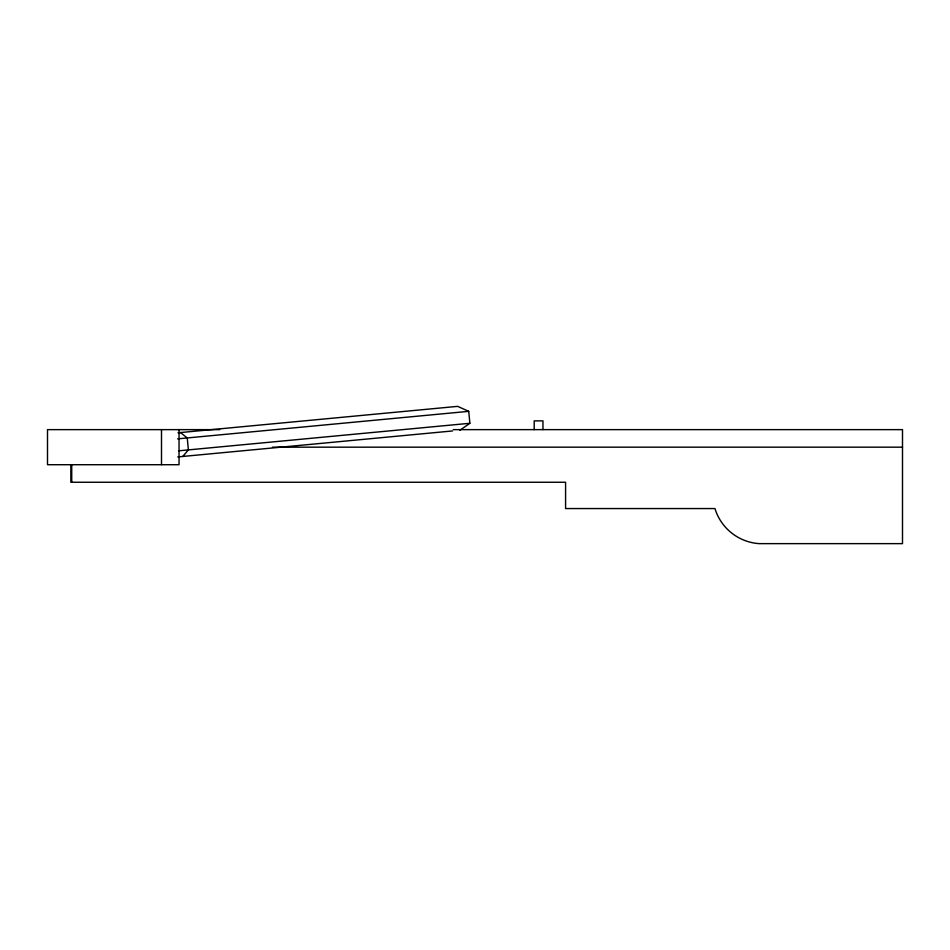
<?xml version="1.0" encoding="UTF-8"?>
<svg xmlns="http://www.w3.org/2000/svg" width="950" height="950" viewBox="0 0 950 950"><rect width="100%" height="100%" fill="white"/><g stroke="black" fill="none" stroke-linecap="round" stroke-linejoin="round"><path stroke-width="1.43" d="M182.744 456.451L188.385 449.896L187.257 437.95L180.488 432.559M459.907 430.255L469.87 423.284L468.742 411.338L457.651 406.363L178.006 432.796M177.602 438.864L468.742 411.338M178.731 450.811L469.87 423.284M177.781 456.926L452.568 430.944M219.711 429.637L47.5 429.637L47.5 464.716L179.039 464.716L179.039 429.637M453.316 429.637L902.5 429.637L902.5 543.638L759.097 543.638A49.697 49.697 0 0 1 714.958 508.559L565.582 508.559L565.582 482.256L70.846 482.256L70.846 464.716M272.46 447.177L902.5 447.177M542.961 429.637L542.961 420.874L534.197 420.874L534.197 429.637M161.5 429.637L161.5 464.716M71.725 464.716L71.725 482.256"/></g></svg>
